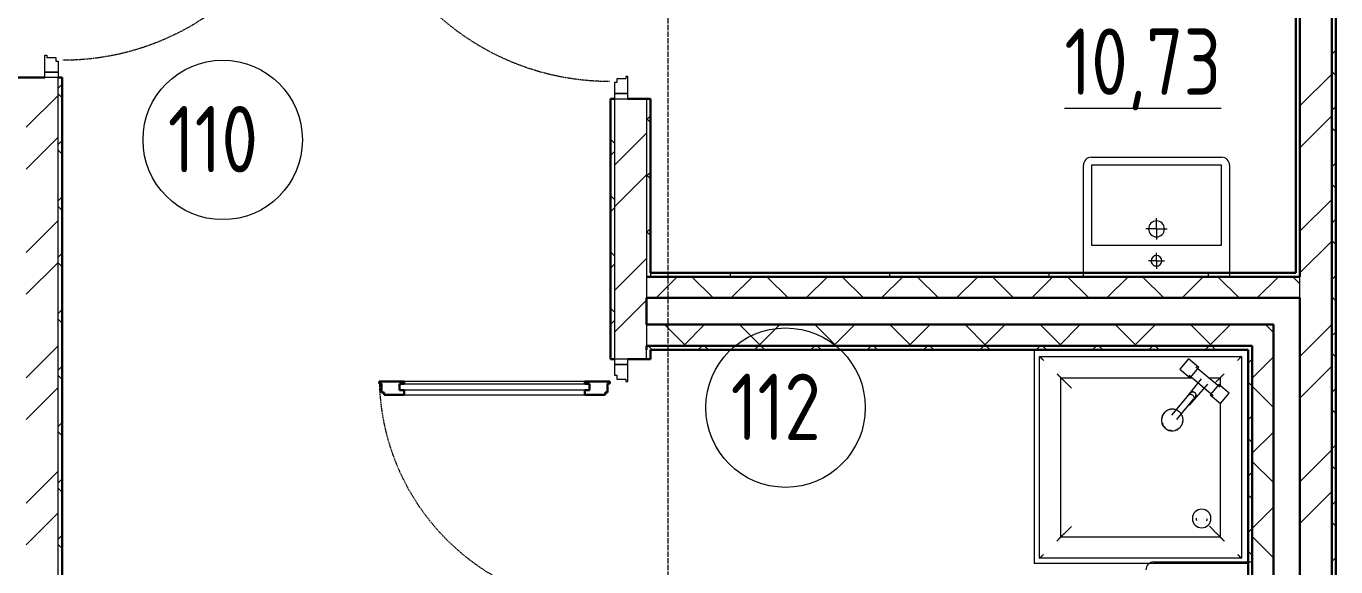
# Model space of a CAD drawing. Header units: millimetres. Extents: x -695119 to 412940, y -249585 to 622758.
# Drawn here: x 162748 to 167678, y -56552 to -54517 of the extents above; entities that cross this region are included whole.
import ezdxf

# ---------------------------------------------------------------- set-up
doc = ezdxf.new("R2010")
doc.units = ezdxf.units.MM
doc.linetypes.add('ADSK_Линия сетки', pattern=[25, 20, -2.5, 0, -2.5])
doc.linetypes.add('ADSK_Штриховая_ш2 п1_5', pattern=[4.5, 3, -1.5])
for name, color, linetype, lineweight in [('Каркас_Импост', 8, 'Continuous', 9), ('Марки помещений', 8, 'Continuous', 20), ('Монтажный зазор', 8, 'Continuous', 9), ('Оси', 252, 'Continuous', 9), ('Остекление', 8, 'Continuous', 9), ('Открывание', 8, 'ADSK_Штриховая_ш2 п1_5', 9), ('Панель', 252, 'Continuous', 30), ('Сантехнические приборы', 8, 'Continuous', 18), ('Стены разрез', 7, 'Continuous', 30), ('Стены штриховка', 7, 'Continuous', 9), ('Элементы узлов', 8, 'Continuous', 18)]:
    doc.layers.add(name, color=color, linetype=linetype, lineweight=lineweight)
doc.styles.add('GOST 2.304 type A_1', font='', dxfattribs={"height": 350})
doc.styles.get('GOST 2.304 type A_1').set_extended_font_data('GOST 2.304 type A')

# ---------------------------------------------------------------- blocks, each defined once
blk = doc.blocks.new('1 этаж')
at = {"layer": 'Каркас_Импост', "color": 251, "true_color": 0x636466}
for p, q in [((-12000.8, -135803.4), (-11992.8, -135803.4)), ((-12000.8, -135867.4), (-12000.8, -135803.4)), ((-11992.8, -135803.4), (-11992.8, -135812.4)), ((-11992.8, -135812.4), (-11958.8, -135812.4)), ((-11958.8, -135812.4), (-11958.8, -135826.4)), ((-11950.8, -135867.4), (-12000.8, -135867.4)), ((-11958.8, -135826.4), (-11950.8, -135826.4)), ((-11950.8, -135826.4), (-11950.8, -135867.4)), ((-9855.8, -135906.4), (-9855.8, -135947.4)), ((-9847.8, -135906.4), (-9855.8, -135906.4)), ((-9813.8, -135892.4), (-9847.8, -135892.4)), ((-9847.8, -135892.4), (-9847.8, -135906.4)), ((-9805.8, -135883.4), (-9813.8, -135883.4)), ((-9813.8, -135883.4), (-9813.8, -135892.4)), ((-9805.8, -135947.4), (-9805.8, -135883.4)), ((-9855.8, -135947.4), (-9805.8, -135947.4)), ((-9805.8, -136967.4), (-9855.8, -136967.4)), ((-9855.8, -136967.4), (-9855.8, -137008.4)), ((-9805.8, -137031.4), (-9805.8, -136967.4)), ((-9855.8, -137008.4), (-9847.8, -137008.4)), ((-9847.8, -137008.4), (-9847.8, -137022.4)), ((-9847.8, -137022.4), (-9813.8, -137022.4)), ((-9813.8, -137022.4), (-9813.8, -137031.4)), ((-9813.8, -137031.4), (-9805.8, -137031.4))]:
    blk.add_line(p, q, dxfattribs=at)
at = {"layer": 'Марки помещений', "color": 251, "true_color": 0x636466}
for centre in [(-11331, -136122.5), (-9212.1, -137130.2)]:
    blk.add_circle(centre, 300, dxfattribs=at)
at = {"layer": 'Монтажный зазор', "color": 251, "true_color": 0x636466}
for p, q in [((-12000.8, -135867.4), (-11950.8, -135867.4)), ((-12000.8, -135887.4), (-12000.8, -135867.4)), ((-11950.8, -135867.4), (-11950.8, -135887.4)), ((-11950.8, -135887.4), (-12000.8, -135887.4)), ((-9805.8, -135947.4), (-9855.8, -135947.4)), ((-9855.8, -135947.4), (-9855.8, -135967.4)), ((-9855.8, -135967.4), (-9805.8, -135967.4)), ((-9805.8, -135967.4), (-9805.8, -135947.4)), ((-9805.8, -136947.4), (-9855.8, -136947.4)), ((-9855.8, -136947.4), (-9855.8, -136967.4)), ((-9805.8, -136967.4), (-9805.8, -136947.4)), ((-9855.8, -136967.4), (-9805.8, -136967.4))]:
    blk.add_line(p, q, dxfattribs=at)
at = {"layer": 'Оси', "color": 251, "linetype": 'ADSK_Линия сетки', "true_color": 0x636466}
blk.add_line((-9655.8, -131547.4), (-9655.8, -160943.1), dxfattribs=at)
at = {"layer": 'Остекление', "color": 251, "true_color": 0x636466}
for p, q in [((-10665.8, -137040.4), (-9949.8, -137040.4)), ((-10665.8, -137064.4), (-10665.8, -137040.4)), ((-9949.8, -137040.4), (-9949.8, -137064.4)), ((-9949.8, -137064.4), (-10665.8, -137064.4))]:
    blk.add_line(p, q, dxfattribs=at)
at = {"layer": 'Открывание', "color": 251, "true_color": 0x636466}
for centre, radius, start, end in [((-11932.8, -134853.4), 968, 270, 358.9345), ((-9873.8, -134933.4), 968, 181.0655, 270), ((-9873.8, -137013.4), 868, 181.1882, 270)]:
    blk.add_arc(centre, radius, start, end, dxfattribs=at)
at = {"layer": 'Панель', "color": 251, "true_color": 0x636466}
for p, q in [((-10647.8, -137031.4), (-10741.8, -137031.4)), ((-10741.8, -137031.4), (-10741.8, -137039.4)), ((-10741.8, -137039.4), (-10732.8, -137039.4)), ((-10732.8, -137039.4), (-10732.8, -137073.4)), ((-10665.8, -137040.4), (-10647.8, -137040.4)), ((-10665.8, -137064.4), (-10665.8, -137040.4)), ((-10647.8, -137040.4), (-10647.8, -137031.4)), ((-9873.8, -137031.4), (-9967.8, -137031.4)), ((-9967.8, -137040.4), (-9967.8, -137031.4)), ((-9949.8, -137040.4), (-9967.8, -137040.4)), ((-9949.8, -137064.4), (-9949.8, -137040.4)), ((-9882.8, -137073.4), (-9882.8, -137039.4)), ((-9882.8, -137039.4), (-9873.8, -137039.4)), ((-9873.8, -137039.4), (-9873.8, -137031.4)), ((-10732.8, -137073.4), (-10723.8, -137073.4)), ((-10723.8, -137073.4), (-10723.8, -137081.4)), ((-10723.8, -137081.4), (-10647.8, -137081.4)), ((-10647.8, -137064.4), (-10665.8, -137064.4)), ((-10647.8, -137081.4), (-10647.8, -137064.4)), ((-9967.8, -137064.4), (-9949.8, -137064.4)), ((-9967.8, -137081.4), (-9967.8, -137064.4)), ((-9967.8, -137081.4), (-9891.8, -137081.4)), ((-9891.8, -137081.4), (-9891.8, -137073.4)), ((-9891.8, -137073.4), (-9882.8, -137073.4))]:
    blk.add_line(p, q, dxfattribs=at)
at = {"layer": 'Панель', "color": 251, "lineweight": 9, "true_color": 0x636466}
for p, q in [((-9967.8, -137031.4), (-10647.8, -137031.4)), ((-10647.8, -137081.4), (-9967.8, -137081.4))]:
    blk.add_line(p, q, dxfattribs=at)
at = {"layer": 'Сантехнические приборы', "color": 251, "true_color": 0x636466}
for p, q in [((-8275.8, -136917.4), (-8275.8, -137717.4)), ((-8255.8, -137697.4), (-8255.8, -136937.4)), ((-8255.8, -136937.4), (-7495.8, -136937.4)), ((-7695.6, -136946.4), (-7728.3, -136985.3)), ((-7656.7, -136979.1), (-7695.6, -136946.4)), ((-7495.8, -136937.4), (-7495.8, -137697.4)), ((-7728.3, -136985.3), (-7689.3, -137018)), ((-7689.3, -137018), (-7656.7, -136979.1)), ((-7577.1, -137053.3), (-7667.7, -136977.3)), ((-8175.8, -137017.4), (-7690, -137017.4)), ((-8175.8, -137617.4), (-8175.8, -137017.4)), ((-7647.3, -137021.2), (-7712.9, -137103.3)), ((-7693.4, -137008), (-7602.8, -137084)), ((-7691.9, -137120.8), (-7622.5, -137042)), ((-7688.8, -137017.4), (-7682.2, -137017.4)), ((-7620, -137017.4), (-7575.8, -137017.4)), ((-7580.7, -137042.8), (-7613.3, -137081.7)), ((-7541.8, -137075.5), (-7580.7, -137042.8)), ((-7575.8, -137017.4), (-7575.8, -137046.9)), ((-7695.1, -137082.6), (-7758.9, -137158.6)), ((-7739.8, -137174.7), (-7676, -137098.7)), ((-7613.3, -137081.7), (-7574.4, -137114.4)), ((-7574.4, -137114.4), (-7541.8, -137075.5)), ((-7691.9, -137120.8), (-7693, -137120)), ((-7575.8, -137113.2), (-7575.8, -137617.4)), ((-7789, -137152.8), (-7790.3, -137154.6)), ((-7728.9, -137206), (-7727.4, -137204.5)), ((-7575.8, -137617.4), (-8175.8, -137617.4)), ((-7475.8, -137717.4), (-8275.8, -137717.4)), ((-7495.8, -137697.4), (-8255.8, -137697.4))]:
    blk.add_line(p, q, dxfattribs=at)
at = {"layer": 'Сантехнические приборы', "color": 251, "true_color": 0x636466, "flags": 128}
for points in [[(-7689, -137075.4), (-7689.1, -137075.4), (-7689.2, -137075.5), (-7689.3, -137075.7), (-7689.5, -137075.9), (-7689.7, -137076.2), (-7690, -137076.5), (-7690.3, -137076.8), (-7690.6, -137077.2), (-7691, -137077.7), (-7691.4, -137078.2), (-7691.9, -137078.7), (-7692.4, -137079.3), (-7692.9, -137079.9), (-7693.4, -137080.6), (-7694, -137081.3), (-7694.7, -137082), (-7695.1, -137082.6)], [(-7676, -137098.7), (-7675.3, -137097.9), (-7674.7, -137097.1), (-7674.1, -137096.5), (-7673.6, -137095.8), (-7673, -137095.2), (-7672.6, -137094.6), (-7672.1, -137094.1), (-7671.7, -137093.6), (-7671.4, -137093.2), (-7671, -137092.8), (-7670.8, -137092.4), (-7670.5, -137092.1), (-7670.3, -137091.9), (-7670.1, -137091.7), (-7670, -137091.6), (-7669.9, -137091.5), (-7669.9, -137091.4)], [(-7730.4, -137145.5), (-7731.7, -137144.5), (-7732.9, -137143.6), (-7734.3, -137142.7), (-7735.6, -137141.8), (-7737, -137141), (-7738.5, -137140.3), (-7739.9, -137139.6), (-7741.4, -137138.9), (-7742.9, -137138.4), (-7744.4, -137137.9), (-7746, -137137.4), (-7747.5, -137137), (-7749.1, -137136.7), (-7750.7, -137136.4), (-7752.3, -137136.2), (-7753.9, -137136.1), (-7755.5, -137136), (-7757.1, -137136), (-7758.7, -137136), (-7760.3, -137136.2), (-7761.9, -137136.3), (-7763.5, -137136.6), (-7765, -137136.9), (-7766.6, -137137.3), (-7768.1, -137137.7), (-7769.7, -137138.2), (-7771.2, -137138.7), (-7772.6, -137139.4), (-7774.1, -137140), (-7775.5, -137140.8), (-7776.9, -137141.6), (-7778.3, -137142.4), (-7779.6, -137143.3), (-7780.9, -137144.3), (-7782.1, -137145.3), (-7783.3, -137146.3), (-7784.5, -137147.4), (-7785.6, -137148.6), (-7786.7, -137149.8), (-7787.7, -137151), (-7788.6, -137152.3), (-7789.6, -137153.6), (-7790.4, -137154.9), (-7791.2, -137156.3), (-7792, -137157.7), (-7792.7, -137159.2), (-7793.3, -137160.6), (-7793.8, -137162)], [(-7735.6, -137210.8), (-7734.3, -137210), (-7732.9, -137209.1), (-7731.6, -137208.2), (-7730.4, -137207.2), (-7729.2, -137206.2), (-7728, -137205.1), (-7726.8, -137204), (-7725.8, -137202.8), (-7724.7, -137201.6), (-7723.7, -137200.3), (-7722.8, -137199), (-7721.9, -137197.7), (-7721.1, -137196.3), (-7720.3, -137194.9), (-7719.6, -137193.5), (-7719, -137192), (-7718.4, -137190.5), (-7717.8, -137189), (-7717.4, -137187.5), (-7717, -137185.9), (-7716.6, -137184.4), (-7716.3, -137182.8), (-7716.1, -137181.2), (-7716, -137179.6), (-7715.9, -137178), (-7715.8, -137176.4), (-7715.9, -137174.8), (-7716, -137173.2), (-7716.2, -137171.6), (-7716.4, -137170), (-7716.7, -137168.5), (-7717, -137166.9), (-7717.5, -137165.3), (-7717.9, -137163.8), (-7718.5, -137162.3), (-7719.1, -137160.8), (-7719.7, -137159.3), (-7720.5, -137157.9), (-7721.2, -137156.5), (-7722.1, -137155.1), (-7722.9, -137153.8), (-7723.9, -137152.5), (-7724.9, -137151.2), (-7725.9, -137150), (-7727, -137148.8), (-7728.1, -137147.6), (-7729.3, -137146.5), (-7730.4, -137145.5)], [(-7665.8, -137547.3), (-7665.8, -137547.2), (-7665.8, -137547), (-7665.8, -137546.7)], [(-7625.8, -137546.9), (-7625.8, -137547.1), (-7625.8, -137547.3), (-7625.8, -137547.4)], [(-7664.1, -137555.6), (-7664.4, -137554.8), (-7664.6, -137554.1), (-7664.9, -137553.3), (-7665.1, -137552.5), (-7665.3, -137551.8), (-7665.5, -137551), (-7665.6, -137550.2), (-7665.7, -137549.4), (-7665.8, -137548.6), (-7665.8, -137547.8)], [(-7625.8, -137548.2), (-7625.9, -137549), (-7625.9, -137549.8), (-7626.1, -137550.6), (-7626.2, -137551.3), (-7626.4, -137552.1), (-7626.6, -137552.9), (-7626.8, -137553.7), (-7627.1, -137554.4), (-7627.4, -137555.2), (-7627.7, -137555.9)]]:
    blk.add_lwpolyline(points, dxfattribs=at)
at = {"layer": 'Сантехнические приборы', "color": 251, "true_color": 0x636466}
for centre, radius, start, end in [((-7679.5, -137083.4), 12.5, 71.4383, 125), ((-7679.5, -137083.4), 12.5, 50, 65), ((-7679.5, -137083.4), 12.5, 35, 50), ((-7679.5, -137083.4), 12.5, 310.6967, 327.5087), ((-7679.5, -137083.4), 12.5, 13.3234, 26.6897), ((-7679.5, -137083.4), 12.5, 335, 5), ((-7645.8, -137547.4), 35, 90, 270), ((-7645.8, -137547.4), 35, 270, 90)]:
    blk.add_arc(centre, radius, start, end, dxfattribs=at)
for centre, major_axis, start_param, end_param in [((-7757.5, -137177.8), (30.8, -25.8), 3.141593, 4.712389), ((-7756.1, -137176.1), (30.9, -25.9), 3.104299, 3.716077), ((-7756.1, -137176.1), (30.9, -25.9), 2.565077, 2.685022), ((-7756.1, -137176.1), (30.9, -25.9), 4.093003, 4.303241), ((-7756.1, -137176.1), (30.9, -25.9), 4.528823, 4.712389), ((-7756.1, -137176.1), (30.9, -25.9), 5.696185, 6.31772), ((-7756.1, -137176.1), (30.9, -25.9), 1.013202, 1.047198), ((-7756.1, -137176.1), (30.9, -25.9), 0.431603, 0.576484), ((-7757.5, -137177.8), (30.8, -25.8), 4.712389, 6.283185), ((-7756.1, -137176.1), (30.9, -25.9), 5.093541, 5.178476), ((-7756.1, -137176.1), (30.9, -25.9), 5.19734, 5.294998)]:
    blk.add_ellipse(centre, major_axis=major_axis, ratio=0.98191, start_param=start_param, end_param=end_param, dxfattribs=at)
for points, knots in [([(-8255.8, -136937.4), (-8255.8, -136937.4), (-8255.5, -136937.6), (-8254.7, -136938.5), (-8253.8, -136939.3), (-8252.9, -136940.3), (-8252.1, -136941.1), (-8251.2, -136942), (-8250, -136943.2), (-8248.6, -136944.6), (-8247.4, -136945.7), (-8246.2, -136946.9), (-8244.1, -136949.1), (-8242.1, -136951.1), (-8240.8, -136952.4)], [0, 0, 0, 0, 0.166667, 0.25, 0.333333, 0.416667, 0.458333, 0.5, 0.583333, 0.666667, 0.708333, 0.75, 0.833333, 1, 1, 1, 1]), ([(-7495.8, -136937.4), (-7495.8, -136937.4), (-7496.1, -136937.6), (-7496.9, -136938.5), (-7497.8, -136939.3), (-7498.7, -136940.3), (-7499.5, -136941.1), (-7500.4, -136942), (-7501.6, -136943.2), (-7503, -136944.6), (-7504.2, -136945.7), (-7505.4, -136946.9), (-7507.5, -136949.1), (-7509.5, -136951), (-7510.8, -136952.4)], [0, 0, 0, 0, 0.166667, 0.25, 0.333333, 0.416667, 0.458333, 0.5, 0.583333, 0.666667, 0.708333, 0.75, 0.833333, 1, 1, 1, 1]), ([(-8190.8, -137002.4), (-8189.5, -137003.7), (-8187.5, -137005.6), (-8185, -137008.1), (-8183.6, -137009.6), (-8182.5, -137010.7), (-8181.4, -137011.8), (-8180.4, -137012.8), (-8179.5, -137013.7), (-8178.7, -137014.5), (-8177.8, -137015.4), (-8176.9, -137016.3), (-8176.1, -137017.1), (-8175.8, -137017.4), (-8175.8, -137017.4)], [0, 0, 0, 0, 0.166667, 0.25, 0.333333, 0.375, 0.416667, 0.5, 0.541667, 0.583333, 0.666667, 0.75, 0.833333, 1, 1, 1, 1]), ([(-7560.8, -137002.4), (-7562.1, -137003.7), (-7564.1, -137005.6), (-7566.6, -137008.1), (-7568, -137009.6), (-7569.1, -137010.7), (-7570.2, -137011.8), (-7571.2, -137012.8), (-7572.1, -137013.6), (-7572.9, -137014.5), (-7573.8, -137015.4), (-7574.7, -137016.3), (-7575.5, -137017.1), (-7575.8, -137017.4), (-7575.8, -137017.4)], [0, 0, 0, 0, 0.166667, 0.25, 0.333333, 0.375, 0.416667, 0.5, 0.541667, 0.583333, 0.666667, 0.75, 0.833333, 1, 1, 1, 1]), ([(-8175.8, -137017.4), (-8175.8, -137017.4), (-8175.1, -137018.1), (-8172.9, -137020.3), (-8170.5, -137022.6), (-8168.1, -137025.1), (-8165.9, -137027.3), (-8163.5, -137029.7), (-8160.2, -137032.9), (-8156.6, -137036.6), (-8153.5, -137039.7), (-8150.3, -137042.8), (-8144.5, -137048.6), (-8139.4, -137053.9), (-8135.8, -137057.4)], [0, 0, 0, 0, 0.166667, 0.25, 0.333333, 0.416667, 0.458333, 0.5, 0.583333, 0.666667, 0.708333, 0.75, 0.833333, 1, 1, 1, 1]), ([(-7575.8, -137017.4), (-7575.8, -137017.4), (-7576.5, -137018), (-7578.7, -137020.3), (-7581.1, -137022.6), (-7583.5, -137025.1), (-7585.7, -137027.3), (-7588.1, -137029.7), (-7591.4, -137033), (-7594.3, -137035.9), (-7595.8, -137037.4)], [0, 0, 0, 0, 0.1666667, 0.25, 0.3333333, 0.4166667, 0.4583333, 0.5, 0.5833333, 0.6666667, 0.6666667, 0.6666667, 0.6666667]), ([(-7689, -137075.4), (-7688.6, -137074.8), (-7687, -137073.3), (-7683.8, -137071.4), (-7679.5, -137070.6), (-7675.1, -137071.4), (-7672.5, -137072.9), (-7671.4, -137073.8)], [0.5001437, 0.5001437, 0.5001437, 0.5001437, 0.5555556, 0.6666667, 0.7777778, 0.8888889, 1, 1, 1, 1]), ([(-8135.8, -137577.4), (-8139.3, -137580.9), (-8144.5, -137586.1), (-8151.2, -137592.7), (-8155.1, -137596.6), (-8158, -137599.6), (-8160.9, -137602.4), (-8163.5, -137605.1), (-8165.9, -137607.4), (-8168.1, -137609.7), (-8170.5, -137612.1), (-8172.9, -137614.4), (-8175.1, -137616.7), (-8175.8, -137617.4), (-8175.8, -137617.4)], [-1, -1, -1, -1, -0.833333, -0.75, -0.666667, -0.625, -0.583333, -0.5, -0.458333, -0.416667, -0.333333, -0.25, -0.166667, 0, 0, 0, 0]), ([(-7575.8, -137617.4), (-7575.8, -137617.4), (-7576.5, -137616.7), (-7578.7, -137614.4), (-7581.1, -137612.1), (-7583.5, -137609.7), (-7585.7, -137607.5), (-7588.1, -137605.1), (-7591.4, -137601.8), (-7595, -137598.2), (-7598.1, -137595.1), (-7601.3, -137591.9), (-7607.1, -137586.1), (-7612.2, -137580.9), (-7615.8, -137577.4)], [0, 0, 0, 0, 0.166667, 0.25, 0.333333, 0.416667, 0.458333, 0.5, 0.583333, 0.666667, 0.708333, 0.75, 0.833333, 1, 1, 1, 1]), ([(-8190.8, -137632.4), (-8189.5, -137631), (-8187.5, -137629.1), (-8185, -137626.6), (-8183.6, -137625.1), (-8182.5, -137624), (-8181.4, -137623), (-8180.4, -137622), (-8179.5, -137621.1), (-8178.7, -137620.3), (-8177.8, -137619.3), (-8176.9, -137618.5), (-8176.1, -137617.6), (-8175.8, -137617.4), (-8175.8, -137617.4)], [0, 0, 0, 0, 0.166667, 0.25, 0.333333, 0.375, 0.416667, 0.5, 0.541667, 0.583333, 0.666667, 0.75, 0.833333, 1, 1, 1, 1]), ([(-7575.8, -137617.4), (-7575.8, -137617.4), (-7575.5, -137617.6), (-7574.7, -137618.5), (-7573.8, -137619.3), (-7572.9, -137620.3), (-7572.1, -137621.1), (-7571.2, -137622), (-7570.2, -137623), (-7569.1, -137624), (-7568, -137625.1), (-7566.6, -137626.6), (-7564.1, -137629.1), (-7562.1, -137631.1), (-7560.8, -137632.4)], [-1, -1, -1, -1, -0.833333, -0.75, -0.666667, -0.583333, -0.541667, -0.5, -0.416667, -0.375, -0.333333, -0.25, -0.166667, 0, 0, 0, 0]), ([(-8255.8, -137697.4), (-8255.8, -137697.4), (-8255.5, -137697.1), (-8254.7, -137696.3), (-8253.8, -137695.4), (-8252.9, -137694.5), (-8252.1, -137693.6), (-8251.2, -137692.8), (-8250, -137691.5), (-8248.6, -137690.2), (-8247.4, -137689), (-8246.2, -137687.8), (-8244.1, -137685.6), (-8242.1, -137683.7), (-8240.8, -137682.4)], [0, 0, 0, 0, 0.166667, 0.25, 0.333333, 0.416667, 0.458333, 0.5, 0.583333, 0.666667, 0.708333, 0.75, 0.833333, 1, 1, 1, 1]), ([(-7510.8, -137682.4), (-7509.5, -137683.7), (-7507.5, -137685.6), (-7505, -137688.1), (-7503.6, -137689.6), (-7502.5, -137690.7), (-7501.4, -137691.8), (-7500.4, -137692.8), (-7499.5, -137693.7), (-7498.7, -137694.5), (-7497.8, -137695.4), (-7496.9, -137696.3), (-7496.1, -137697.1), (-7495.8, -137697.4), (-7495.8, -137697.4)], [-1, -1, -1, -1, -0.833333, -0.75, -0.666667, -0.625, -0.583333, -0.5, -0.458333, -0.416667, -0.333333, -0.25, -0.166667, 0, 0, 0, 0])]:
    blk.add_open_spline(points, degree=3, knots=knots, dxfattribs=at)
for points in [[(-7696, -137083.9), (-7695.5, -137083), (-7694.1, -137081.3), (-7691, -137079.9), (-7687.2, -137079.8), (-7683.2, -137081.1), (-7680.8, -137082.7), (-7679.6, -137083.6)], [(-7690.3, -137077.1), (-7690.2, -137077), (-7690.1, -137076.9), (-7690.1, -137076.7)], [(-7679.6, -137083.6), (-7678.5, -137084.5), (-7676.5, -137086.7), (-7674.6, -137090.4), (-7674.1, -137094.1), (-7674.9, -137097.4), (-7676.3, -137099.1), (-7677.1, -137099.8)], [(-7671.4, -137073.8), (-7670.3, -137074.7), (-7668.4, -137077), (-7666.9, -137081.2), (-7666.9, -137085.6), (-7668.4, -137089.8), (-7670.3, -137092), (-7671.4, -137093)]]:
    blk.add_open_spline(points, degree=3, dxfattribs=at)
at = {"layer": 'Стены разрез', "color": 251, "true_color": 0x636466}
for p, q in [((-7275.8, -136637.4), (-7275.8, -133347.4)), ((-7155.8, -139622.4), (-7155.8, -133347.4)), ((-7290.8, -133362.4), (-7290.8, -136622.4)), ((-7140.8, -139607.4), (-7140.8, -133362.4)), ((-17310.8, -135887.4), (-12000.8, -135887.4)), ((-11935.8, -135887.4), (-11950.8, -135887.4)), ((-11935.8, -139607.4), (-11935.8, -135887.4)), ((-9870.8, -135967.4), (-9870.8, -136947.4)), ((-9855.8, -135967.4), (-9870.8, -135967.4)), ((-9720.8, -135967.4), (-9805.8, -135967.4)), ((-9720.8, -136622.4), (-9720.8, -135967.4)), ((-7275.8, -136637.4), (-9735.8, -136637.4)), ((-7290.8, -136622.4), (-9720.8, -136622.4)), ((-9735.8, -136817.4), (-9735.8, -136717.4)), ((-9735.8, -136717.4), (-7275.8, -136717.4)), ((-7275.8, -136717.4), (-7275.8, -139622.4)), ((-7375.8, -136817.4), (-9735.8, -136817.4)), ((-7375.8, -138347.4), (-7375.8, -136817.4)), ((-9735.8, -136912.4), (-9735.8, -136897.4)), ((-9735.8, -136897.4), (-7455.8, -136897.4)), ((-7455.8, -136897.4), (-7455.8, -138267.4)), ((-9870.8, -136947.4), (-9855.8, -136947.4)), ((-9805.8, -136947.4), (-9720.8, -136947.4)), ((-9720.8, -136912.4), (-7470.8, -136912.4)), ((-9720.8, -136947.4), (-9720.8, -136912.4)), ((-7470.8, -136912.4), (-7470.8, -138252.4))]:
    blk.add_line(p, q, dxfattribs=at)
at = {"layer": 'Стены разрез', "color": 251, "linetype": 'Continuous', "lineweight": 9, "true_color": 0x636466}
for p, q in [((-7155.8, -135799.8), (-7140.8, -135784.8)), ((-7140.8, -135879.7), (-7155.8, -135864.7)), ((-11950.8, -135927.9), (-11935.8, -135912.9)), ((-7275.8, -135994.6), (-7155.8, -135874.6)), ((-12070.8, -136075), (-11950.8, -135955)), ((-11935.8, -135963.7), (-11950.8, -135948.7)), ((-9870.8, -135969.2), (-9868.9, -135967.4)), ((-7155.8, -136011.9), (-7140.8, -135996.9)), ((-9735.8, -136046.4), (-9720.8, -136031.4)), ((-9720.8, -136057.4), (-9735.8, -136042.4)), ((-7275.8, -136151.7), (-7155.8, -136031.7)), ((-12070.8, -136232.1), (-11950.8, -136112.1)), ((-9855.8, -136217.3), (-9735.8, -136097.3)), ((-7140.8, -136091.8), (-7155.8, -136076.8)), ((-11950.8, -136140), (-11935.8, -136125)), ((-11935.8, -136175.9), (-11950.8, -136160.9)), ((-9855.8, -136134.5), (-9870.8, -136119.5)), ((-9870.8, -136181.4), (-9855.8, -136166.4)), ((-7155.8, -136224.1), (-7140.8, -136209.1)), ((-9855.8, -136374.4), (-9735.8, -136254.4)), ((-9735.8, -136258.5), (-9720.8, -136243.5)), ((-9720.8, -136269.5), (-9735.8, -136254.5)), ((-7140.8, -136304), (-7155.8, -136289)), ((-11950.8, -136352.2), (-11935.8, -136337.2)), ((-9855.8, -136346.7), (-9870.8, -136331.7)), ((-7275.8, -136466.1), (-7155.8, -136346.1)), ((-11935.8, -136388), (-11950.8, -136373)), ((-9870.8, -136393.5), (-9855.8, -136378.5)), ((-12070.8, -136546.4), (-11950.8, -136426.4)), ((-9735.8, -136470.6), (-9720.8, -136455.6)), ((-7155.8, -136436.2), (-7140.8, -136421.2)), ((-9720.8, -136481.7), (-9735.8, -136466.7)), ((-7275.8, -136623.2), (-7155.8, -136503.2)), ((-7140.8, -136516.1), (-7155.8, -136501.1)), ((-11950.8, -136564.3), (-11935.8, -136549.3)), ((-9855.8, -136558.8), (-9870.8, -136543.8)), ((-12070.8, -136703.6), (-11950.8, -136583.6)), ((-11935.8, -136600.1), (-11950.8, -136585.1)), ((-9870.8, -136605.6), (-9855.8, -136590.6)), ((-9855.8, -136688.7), (-9735.8, -136568.7)), ((-9699.7, -136717.4), (-9619.7, -136637.4)), ((-9485.1, -136717.4), (-9565.1, -136637.4)), ((-9419.8, -136637.4), (-9419.8, -136622.4)), ((-9416.9, -136717.4), (-9336.9, -136637.4)), ((-9202.3, -136717.4), (-9282.3, -136637.4)), ((-9134, -136717.4), (-9054, -136637.4)), ((-8919.4, -136717.4), (-8999.4, -136637.4)), ((-8851.2, -136717.4), (-8771.2, -136637.4)), ((-8819.8, -136637.4), (-8819.8, -136622.4)), ((-8636.6, -136717.4), (-8716.6, -136637.4)), ((-8568.3, -136717.4), (-8488.3, -136637.4)), ((-8353.7, -136717.4), (-8433.7, -136637.4)), ((-8285.5, -136717.4), (-8205.5, -136637.4)), ((-8219.8, -136637.4), (-8219.8, -136622.4)), ((-8070.9, -136717.4), (-8150.9, -136637.4)), ((-8002.6, -136717.4), (-7922.6, -136637.4)), ((-7788.1, -136717.4), (-7868.1, -136637.4)), ((-7719.8, -136717.4), (-7639.8, -136637.4)), ((-7619.8, -136637.4), (-7619.8, -136622.4)), ((-7505.2, -136717.4), (-7585.2, -136637.4)), ((-7437, -136717.4), (-7357, -136637.4)), ((-7275.8, -136663.9), (-7302.4, -136637.4)), ((-7155.8, -136648.3), (-7140.8, -136633.3)), ((-9855.8, -136770.9), (-9870.8, -136755.9)), ((-9855.8, -136845.9), (-9735.8, -136725.9)), ((-7140.8, -136728.2), (-7155.8, -136713.2)), ((-11950.8, -136776.4), (-11935.8, -136761.4)), ((-11935.8, -136812.3), (-11950.8, -136797.3)), ((-9870.8, -136817.8), (-9855.8, -136802.8)), ((-9588, -136897.4), (-9668, -136817.4)), ((-9596.9, -136897.4), (-9516.9, -136817.4)), ((-9305.1, -136897.4), (-9385.1, -136817.4)), ((-9314, -136897.4), (-9234, -136817.4)), ((-9022.3, -136897.4), (-9102.3, -136817.4)), ((-9031.2, -136897.4), (-8951.2, -136817.4)), ((-8739.4, -136897.4), (-8819.4, -136817.4)), ((-8748.3, -136897.4), (-8668.3, -136817.4)), ((-8456.6, -136897.4), (-8536.6, -136817.4)), ((-8465.5, -136897.4), (-8385.5, -136817.4)), ((-8173.7, -136897.4), (-8253.7, -136817.4)), ((-8182.6, -136897.4), (-8102.6, -136817.4)), ((-7890.9, -136897.4), (-7970.9, -136817.4)), ((-7899.8, -136897.4), (-7819.8, -136817.4)), ((-7608.1, -136897.4), (-7688.1, -136817.4)), ((-7617, -136897.4), (-7537, -136817.4)), ((-7375.8, -136846.8), (-7405.2, -136817.4)), ((-7275.8, -136937.5), (-7155.8, -136817.5)), ((-7155.8, -136860.5), (-7140.8, -136845.5)), ((-12070.8, -137017.9), (-11950.8, -136897.9)), ((-9714.4, -136912.4), (-9729.4, -136897.4)), ((-9541.1, -136912.4), (-9526.1, -136897.4)), ((-9502.2, -136912.4), (-9517.2, -136897.4)), ((-9329, -136912.4), (-9314, -136897.4)), ((-9290.1, -136912.4), (-9305.1, -136897.4)), ((-9116.9, -136912.4), (-9101.9, -136897.4)), ((-9078, -136912.4), (-9093, -136897.4)), ((-8904.8, -136912.4), (-8889.8, -136897.4)), ((-8865.9, -136912.4), (-8880.9, -136897.4)), ((-8692.6, -136912.4), (-8677.6, -136897.4)), ((-8653.7, -136912.4), (-8668.7, -136897.4)), ((-8480.5, -136912.4), (-8465.5, -136897.4)), ((-8441.6, -136912.4), (-8456.6, -136897.4)), ((-8268.4, -136912.4), (-8253.4, -136897.4)), ((-8229.5, -136912.4), (-8244.5, -136897.4)), ((-8056.2, -136912.4), (-8041.2, -136897.4)), ((-8017.3, -136912.4), (-8032.3, -136897.4)), ((-7844.1, -136912.4), (-7829.1, -136897.4)), ((-7805.2, -136912.4), (-7820.2, -136897.4)), ((-7632, -136912.4), (-7617, -136897.4)), ((-7593.1, -136912.4), (-7608.1, -136897.4)), ((-7470.8, -136963.3), (-7455.8, -136948.3)), ((-7455.8, -137019.1), (-7375.8, -136939.1)), ((-7140.8, -136940.4), (-7155.8, -136925.4)), ((-11950.8, -136988.6), (-11935.8, -136973.6)), ((-7275.8, -137094.7), (-7155.8, -136974.7)), ((-11935.8, -137024.4), (-11950.8, -137009.4)), ((-7455.8, -137049.6), (-7470.8, -137034.6)), ((-7375.8, -137129.6), (-7455.8, -137049.6)), ((-12070.8, -137175), (-11950.8, -137055)), ((-7155.8, -137072.6), (-7140.8, -137057.6)), ((-7140.8, -137152.5), (-7155.8, -137137.5)), ((-11950.8, -137200.7), (-11935.8, -137185.7)), ((-7470.8, -137175.5), (-7455.8, -137160.5)), ((-11935.8, -137236.5), (-11950.8, -137221.5)), ((-7455.8, -137261.8), (-7470.8, -137246.8)), ((-7455.8, -137301.9), (-7375.8, -137221.9)), ((-7275.8, -137409), (-7155.8, -137289)), ((-7155.8, -137284.7), (-7140.8, -137269.7)), ((-7375.8, -137412.5), (-7455.8, -137332.5)), ((-7140.8, -137364.6), (-7155.8, -137349.6)), ((-12070.8, -137489.3), (-11950.8, -137369.3)), ((-11950.8, -137412.8), (-11935.8, -137397.8)), ((-7470.8, -137387.6), (-7455.8, -137372.6)), ((-11935.8, -137448.7), (-11950.8, -137433.7)), ((-7275.8, -137566.1), (-7155.8, -137446.1)), ((-7455.8, -137473.9), (-7470.8, -137458.9)), ((-7155.8, -137496.9), (-7140.8, -137481.9)), ((-12070.8, -137646.5), (-11950.8, -137526.5)), ((-7455.8, -137584.7), (-7375.8, -137504.7)), ((-7470.8, -137599.7), (-7455.8, -137584.7)), ((-7140.8, -137576.8), (-7155.8, -137561.8)), ((-11950.8, -137625), (-11935.8, -137610)), ((-7375.8, -137695.3), (-7455.8, -137615.3)), ((-11935.8, -137660.8), (-11950.8, -137645.8)), ((-7455.8, -137686), (-7470.8, -137671)), ((-7155.8, -137709), (-7140.8, -137694))]:
    blk.add_line(p, q, dxfattribs=at)
at = {"layer": 'Стены штриховка', "color": 251, "true_color": 0x636466}
for p, q in [((-11950.8, -139622.4), (-11950.8, -135887.4)), ((-9855.8, -135967.4), (-9855.8, -136947.4)), ((-9735.8, -135967.4), (-9735.8, -136717.4)), ((-9720.8, -136622.4), (-9720.8, -136637.4)), ((-7275.8, -136717.4), (-7275.8, -136637.4)), ((-9735.8, -136817.4), (-9735.8, -136897.4)), ((-9735.8, -136947.4), (-9735.8, -136912.4))]:
    blk.add_line(p, q, dxfattribs=at)
at = {"layer": 'Элементы узлов', "color": 251, "lineweight": 9, "true_color": 0x636466}
for p, q in [((-8060.8, -136187.4), (-7815.8, -136187.4)), ((-7815.8, -136187.4), (-7570.8, -136187.4)), ((-8090.8, -136637.4), (-8090.8, -136217.4)), ((-7540.8, -136217.4), (-7540.8, -136637.4)), ((-7815.8, -136457.4), (-7855.8, -136457.4)), ((-7815.8, -136457.4), (-7815.8, -136417.4)), ((-7815.8, -136457.4), (-7775.8, -136457.4)), ((-7815.8, -136457.4), (-7815.8, -136497.4)), ((-7815.8, -136577.4), (-7815.8, -136547.4)), ((-7815.8, -136577.4), (-7845.8, -136577.4)), ((-7815.8, -136577.4), (-7785.8, -136577.4)), ((-7815.8, -136577.4), (-7815.8, -136607.4)), ((-7825.8, -137711.2), (-7455.8, -137711.2))]:
    blk.add_line(p, q, dxfattribs=at)
at = {"layer": 'Элементы узлов', "color": 251, "true_color": 0x636466}
for p, q in [((-7570.8, -136217.4), (-8060.8, -136217.4)), ((-8060.8, -136217.4), (-8060.8, -136518.3)), ((-7570.8, -136518.3), (-7570.8, -136217.4)), ((-8060.8, -136518.3), (-7570.8, -136518.3))]:
    blk.add_line(p, q, dxfattribs=at)
for centre, start, end in [((-8060.8, -136217.4), 90, 180), ((-7570.8, -136217.4), 0, 90), ((-7825.8, -137741.2), 90, 180)]:
    blk.add_arc(centre, 30, start, end, dxfattribs=at)
at = {"layer": 'Элементы узлов', "color": 251, "lineweight": 9, "true_color": 0x636466}
for centre, radius, start, end in [((-7815.8, -136457.4), 30, 90, 180), ((-7815.8, -136457.4), 30, 179.9923, 270), ((-7815.8, -136457.4), 30, 0, 90), ((-7815.8, -136457.4), 30, 270, 0), ((-7815.8, -136577.4), 20, 90, 180), ((-7815.8, -136577.4), 20, 0, 90), ((-7815.8, -136577.4), 20, 179.9884, 270), ((-7815.8, -136577.4), 20, 270, 0)]:
    blk.add_arc(centre, radius, start, end, dxfattribs=at)
at = {"layer": 'Марки помещений', "color": 251, "true_color": 0x636466, "style": 'GOST 2.304 type A_1'}
for s, p in [('%%U10,73', (-8162.6, -135952.8)), ('110', (-11537.6, -136244.7)), ('112', (-9418.7, -137252.4))]:
    blk.add_text(s, height=250, dxfattribs=at).set_placement(p)

msp = doc.modelspace()

# ---------------------------------------------------------------- block references
msp.add_blockref('1 этаж', (174819.19, 81176.937))

doc.saveas('drawing.dxf')
